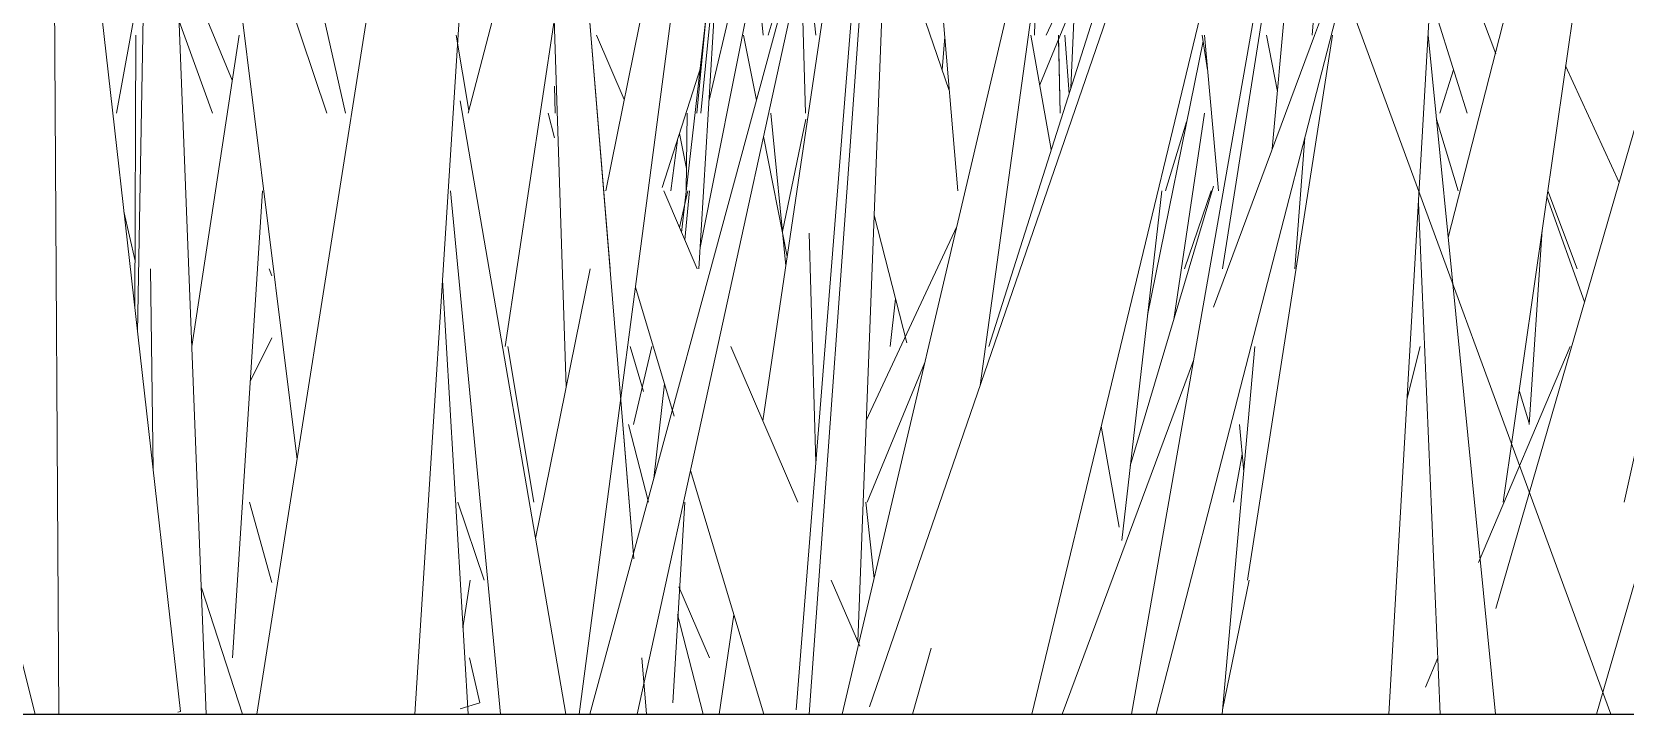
# Model space of a CAD drawing. Header units: millimetres. Extents: x -9575 to 27274, y -4387 to 11354.
# Drawn here: x -5511.1 to -5454.6, y 3048 to 3072.2 of the extents above; entities that cross this region are included whole.
import ezdxf

# ---------------------------------------------------------------- set-up
doc = ezdxf.new("R2010")
doc.units = ezdxf.units.MM
doc.layers.add('G-IMPT', color=8, linetype='Continuous', lineweight=9)

# ---------------------------------------------------------------- blocks, each defined once
blk = doc.blocks.new('Grass Array - 25_dwg-V51-North')
at = {"layer": 'G-IMPT'}
for p, q in [((-5483.519, 3048), (-5478.797, 3113.255)), ((-5503.096, 3048), (-5493.687, 3107.637)), ((-5462.965, 3048), (-5459.558, 3106.756)), ((-5465.675, 3072.065), (-5463.449, 3101.981)), ((-5479.711, 3101.758), (-5483.97, 3048.148)), ((-5502.689, 3098.865), (-5508.078, 3069.306)), ((-5493.397, 3098.2), (-5492.132, 3059.585)), ((-5489.731, 3053.507), (-5493.397, 3098.2)), ((-5494.369, 3096.979), (-5497.502, 3048)), ((-5475.624, 3048), (-5463.83, 3096.895)), ((-5465.39, 3094.682), (-5481.375, 3048.254)), ((-5510.961, 3048), (-5522.232, 3092.733)), ((-5480.346, 3091.377), (-5478.246, 3066.547)), ((-5487.072, 3069.714), (-5482.066, 3091.154)), ((-5480.267, 3090.433), (-5481.792, 3050.571)), ((-5490.574, 3063.788), (-5492.651, 3089.109)), ((-5472.084, 3048), (-5464.884, 3089.024)), ((-5499.95, 3069.306), (-5504.344, 3088.618)), ((-5455.825, 3049.993), (-5470.071, 3088.771)), ((-5510.119, 3048), (-5510.359, 3088.315)), ((-5491.667, 3048), (-5486.418, 3087.851)), ((-5459.165, 3051.746), (-5448.799, 3087.613)), ((-5460.858, 3064.89), (-5455.45, 3086.012)), ((-5454.615, 3085.472), (-5458.913, 3055.511)), ((-5485.163, 3058.398), (-5481.37, 3083.918)), ((-5487.382, 3064.539), (-5483.585, 3083.551)), ((-5473.659, 3083.722), (-5474.234, 3070.199)), ((-5505.264, 3083.1), (-5500.617, 3069.306)), ((-5467.094, 3068.037), (-5465.758, 3083.1)), ((-5488.036, 3065.067), (-5486.06, 3082.536)), ((-5482.343, 3048), (-5474.403, 3081.764)), ((-5466.039, 3081.692), (-5468.859, 3063.788)), ((-5509.554, 3081.212), (-5505.801, 3048.091)), ((-5487.848, 3080.775), (-5490.724, 3066.547)), ((-5487.427, 3063.788), (-5486.408, 3080.78)), ((-5504.89, 3048), (-5506.158, 3080.341)), ((-5504.568, 3080.341), (-5501.671, 3057.027)), ((-5491.287, 3048), (-5482.601, 3080.043)), ((-5471.382, 3079.192), (-5477.143, 3061.029)), ((-5471.215, 3048), (-5463.68, 3077.218)), ((-5465.599, 3072.057), (-5463.68, 3077.218)), ((-5449.8, 3077.274), (-5454.617, 3055.511)), ((-5495.608, 3069.306), (-5493.712, 3076.558)), ((-5495.608, 3069.306), (-5493.712, 3076.558)), ((-5480.795, 3076.639), (-5478.547, 3070.107)), ((-5461.194, 3076.76), (-5459.165, 3071.404)), ((-5486.66, 3076.39), (-5487.351, 3069.306)), ((-5475.241, 3075.685), (-5477.45, 3059.652)), ((-5484.161, 3074.823), (-5484.963, 3072.065)), ((-5483.275, 3072.065), (-5483.57, 3074.823)), ((-5507.089, 3074.728), (-5507.324, 3061.538)), ((-5483.869, 3074.244), (-5489.609, 3048)), ((-5486.979, 3074.78), (-5487.499, 3069.306)), ((-5485.148, 3072.065), (-5485.388, 3074.522)), ((-5475.107, 3072.065), (-5474.06, 3074.306)), ((-5475.478, 3073.96), (-5475.52, 3072.065)), ((-5505.212, 3073.466), (-5503.969, 3070.474)), ((-5474.103, 3073.296), (-5475.342, 3070.301)), ((-5461.489, 3073.454), (-5460.189, 3069.306)), ((-5504.668, 3069.306), (-5505.902, 3072.689)), ((-5492.547, 3072.655), (-5494.292, 3061.029)), ((-5483.743, 3072.605), (-5483.645, 3069.306)), ((-5507.419, 3062.373), (-5507.383, 3072.065)), ((-5505.398, 3061.029), (-5503.728, 3072.065)), ((-5495.586, 3069.391), (-5496.031, 3072.065)), ((-5495.586, 3069.391), (-5496.031, 3072.065)), ((-5491.05, 3072.065), (-5490.069, 3069.787)), ((-5485.387, 3069.764), (-5485.84, 3072.065)), ((-5485.387, 3069.764), (-5485.84, 3072.065)), ((-5478.798, 3070.837), (-5478.708, 3072.008)), ((-5474.929, 3068.009), (-5475.659, 3072.065)), ((-5474.618, 3069.306), (-5474.672, 3072.065)), ((-5474.302, 3069.985), (-5474.451, 3072.065)), ((-5469.575, 3072.065), (-5469.391, 3070.837)), ((-5469.005, 3066.547), (-5469.502, 3072.065)), ((-5465.599, 3072.057), (-5469.181, 3062.424)), ((-5464.961, 3072.065), (-5467.969, 3052.752)), ((-5467.298, 3072.065), (-5466.914, 3070.066)), ((-5459.185, 3048), (-5461.569, 3072.065)), ((-5474.618, 3069.306), (-5474.669, 3071.928)), ((-5471.519, 3062.139), (-5469.542, 3071.847)), ((-5487.34, 3070.982), (-5488.726, 3066.669)), ((-5460.671, 3070.842), (-5461.157, 3069.306)), ((-5454.801, 3066.846), (-5456.693, 3070.983)), ((-5492.143, 3048), (-5495.885, 3069.734)), ((-5492.547, 3070.259), (-5492.515, 3069.306)), ((-5492.773, 3069.306), (-5492.547, 3068.43)), ((-5487.84, 3069.306), (-5487.874, 3066.547)), ((-5484.347, 3063.891), (-5484.877, 3069.306)), ((-5469.499, 3069.306), (-5470.587, 3061.993)), ((-5488.111, 3068.584), (-5487.864, 3067.344)), ((-5484.466, 3065.11), (-5483.638, 3069.091)), ((-5470.877, 3066.547), (-5470.141, 3068.995)), ((-5460.499, 3066.547), (-5461.275, 3069.09)), ((-5488.422, 3066.547), (-5488.187, 3068.347)), ((-5484.297, 3064.226), (-5485.132, 3068.468)), ((-5466.291, 3063.788), (-5465.945, 3068.436)), ((-5502.892, 3066.547), (-5503.96, 3049.993)), ((-5496.229, 3066.547), (-5494.456, 3048)), ((-5488.673, 3066.547), (-5487.485, 3063.788)), ((-5488.114, 3065.248), (-5487.811, 3066.547)), ((-5487.762, 3066.547), (-5487.927, 3064.813)), ((-5472.435, 3054.159), (-5471.013, 3066.547)), ((-5472.132, 3056.802), (-5469.181, 3066.714)), ((-5470.205, 3063.788), (-5469.261, 3066.547)), ((-5456.023, 3062.616), (-5457.358, 3066.346)), ((-5457.325, 3066.547), (-5456.28, 3063.788)), ((-5507.809, 3065.819), (-5507.413, 3064.067)), ((-5461.914, 3066.127), (-5461.139, 3048)), ((-5481.492, 3058.406), (-5478.28, 3065.278)), ((-5480.05, 3061.158), (-5481.214, 3065.69)), ((-5483.517, 3065.052), (-5483.274, 3056.917)), ((-5457.527, 3065.171), (-5457.991, 3058.27)), ((-5506.872, 3063.788), (-5506.771, 3056.656)), ((-5502.564, 3063.535), (-5502.656, 3063.788)), ((-5491.282, 3063.788), (-5493.215, 3054.226)), ((-5495.608, 3048), (-5496.518, 3063.377)), ((-5489.674, 3063.129), (-5488.301, 3058.563)), ((-5480.451, 3062.72), (-5480.643, 3061.029)), ((-5503.326, 3059.819), (-5502.564, 3061.336)), ((-5493.278, 3055.511), (-5494.195, 3061.029)), ((-5493.278, 3055.511), (-5494.195, 3061.029)), ((-5489.383, 3059.439), (-5489.861, 3061.029)), ((-5489.743, 3058.27), (-5489.099, 3061.029)), ((-5486.297, 3061.029), (-5483.92, 3055.511)), ((-5468.871, 3048), (-5467.716, 3061.029)), ((-5462.316, 3059.198), (-5461.847, 3061.029)), ((-5459.785, 3053.375), (-5456.533, 3061.029)), ((-5479.412, 3060.465), (-5481.462, 3055.511)), ((-5469.885, 3060.532), (-5474.545, 3048)), ((-5489.022, 3056.357), (-5488.643, 3059.701)), ((-5457.989, 3058.308), (-5458.344, 3059.475)), ((-5489.731, 3053.507), (-5490.121, 3058.27)), ((-5489.926, 3058.27), (-5489.214, 3055.511)), ((-5472.519, 3054.625), (-5473.163, 3058.202)), ((-5468.109, 3056.59), (-5468.261, 3058.27)), ((-5452.632, 3058.27), (-5455.6, 3048)), ((-5468.165, 3057.212), (-5468.474, 3055.511)), ((-5487.721, 3056.632), (-5485.125, 3048)), ((-5502.564, 3052.67), (-5503.363, 3055.511)), ((-5495.971, 3055.511), (-5495.041, 3052.752)), ((-5488.35, 3048.399), (-5487.923, 3055.511)), ((-5481.214, 3052.804), (-5481.503, 3055.511)), ((-5495.534, 3052.752), (-5495.789, 3051.054)), ((-5482.732, 3052.752), (-5481.723, 3050.41)), ((-5467.916, 3052.752), (-5468.855, 3048.154)), ((-5503.612, 3048), (-5505.066, 3052.478)), ((-5487.053, 3049.993), (-5488.136, 3052.517)), ((-5488.187, 3051.531), (-5487.276, 3048)), ((-5486.709, 3048), (-5486.185, 3051.525)), ((-5495.193, 3048.403), (-5495.555, 3049.993)), ((-5489.279, 3048), (-5489.442, 3049.993)), ((-5479.848, 3048), (-5479.195, 3050.333)), ((-5461.664, 3048.954), (-5461.222, 3049.993)), ((-5455.093, 3048), (-5455.825, 3049.993)), ((-5495.193, 3048.403), (-5495.885, 3048.19)), ((-5505.902, 3048.068), (-5505.801, 3048.091))]:
    blk.add_line(p, q, dxfattribs=at)
blk = doc.blocks.new('Grass Array - Grass Array-V52-North')
blk.add_blockref('Grass Array - 25_dwg-V51-North', (0, 0))

msp = doc.modelspace()

# ---------------------------------------------------------------- linework, layer by layer
msp.add_line((-5839.745, 3048), (-5040.568, 3048))

# ---------------------------------------------------------------- block references
msp.add_blockref('Grass Array - Grass Array-V52-North', (0, 0))

doc.saveas('drawing.dxf')
